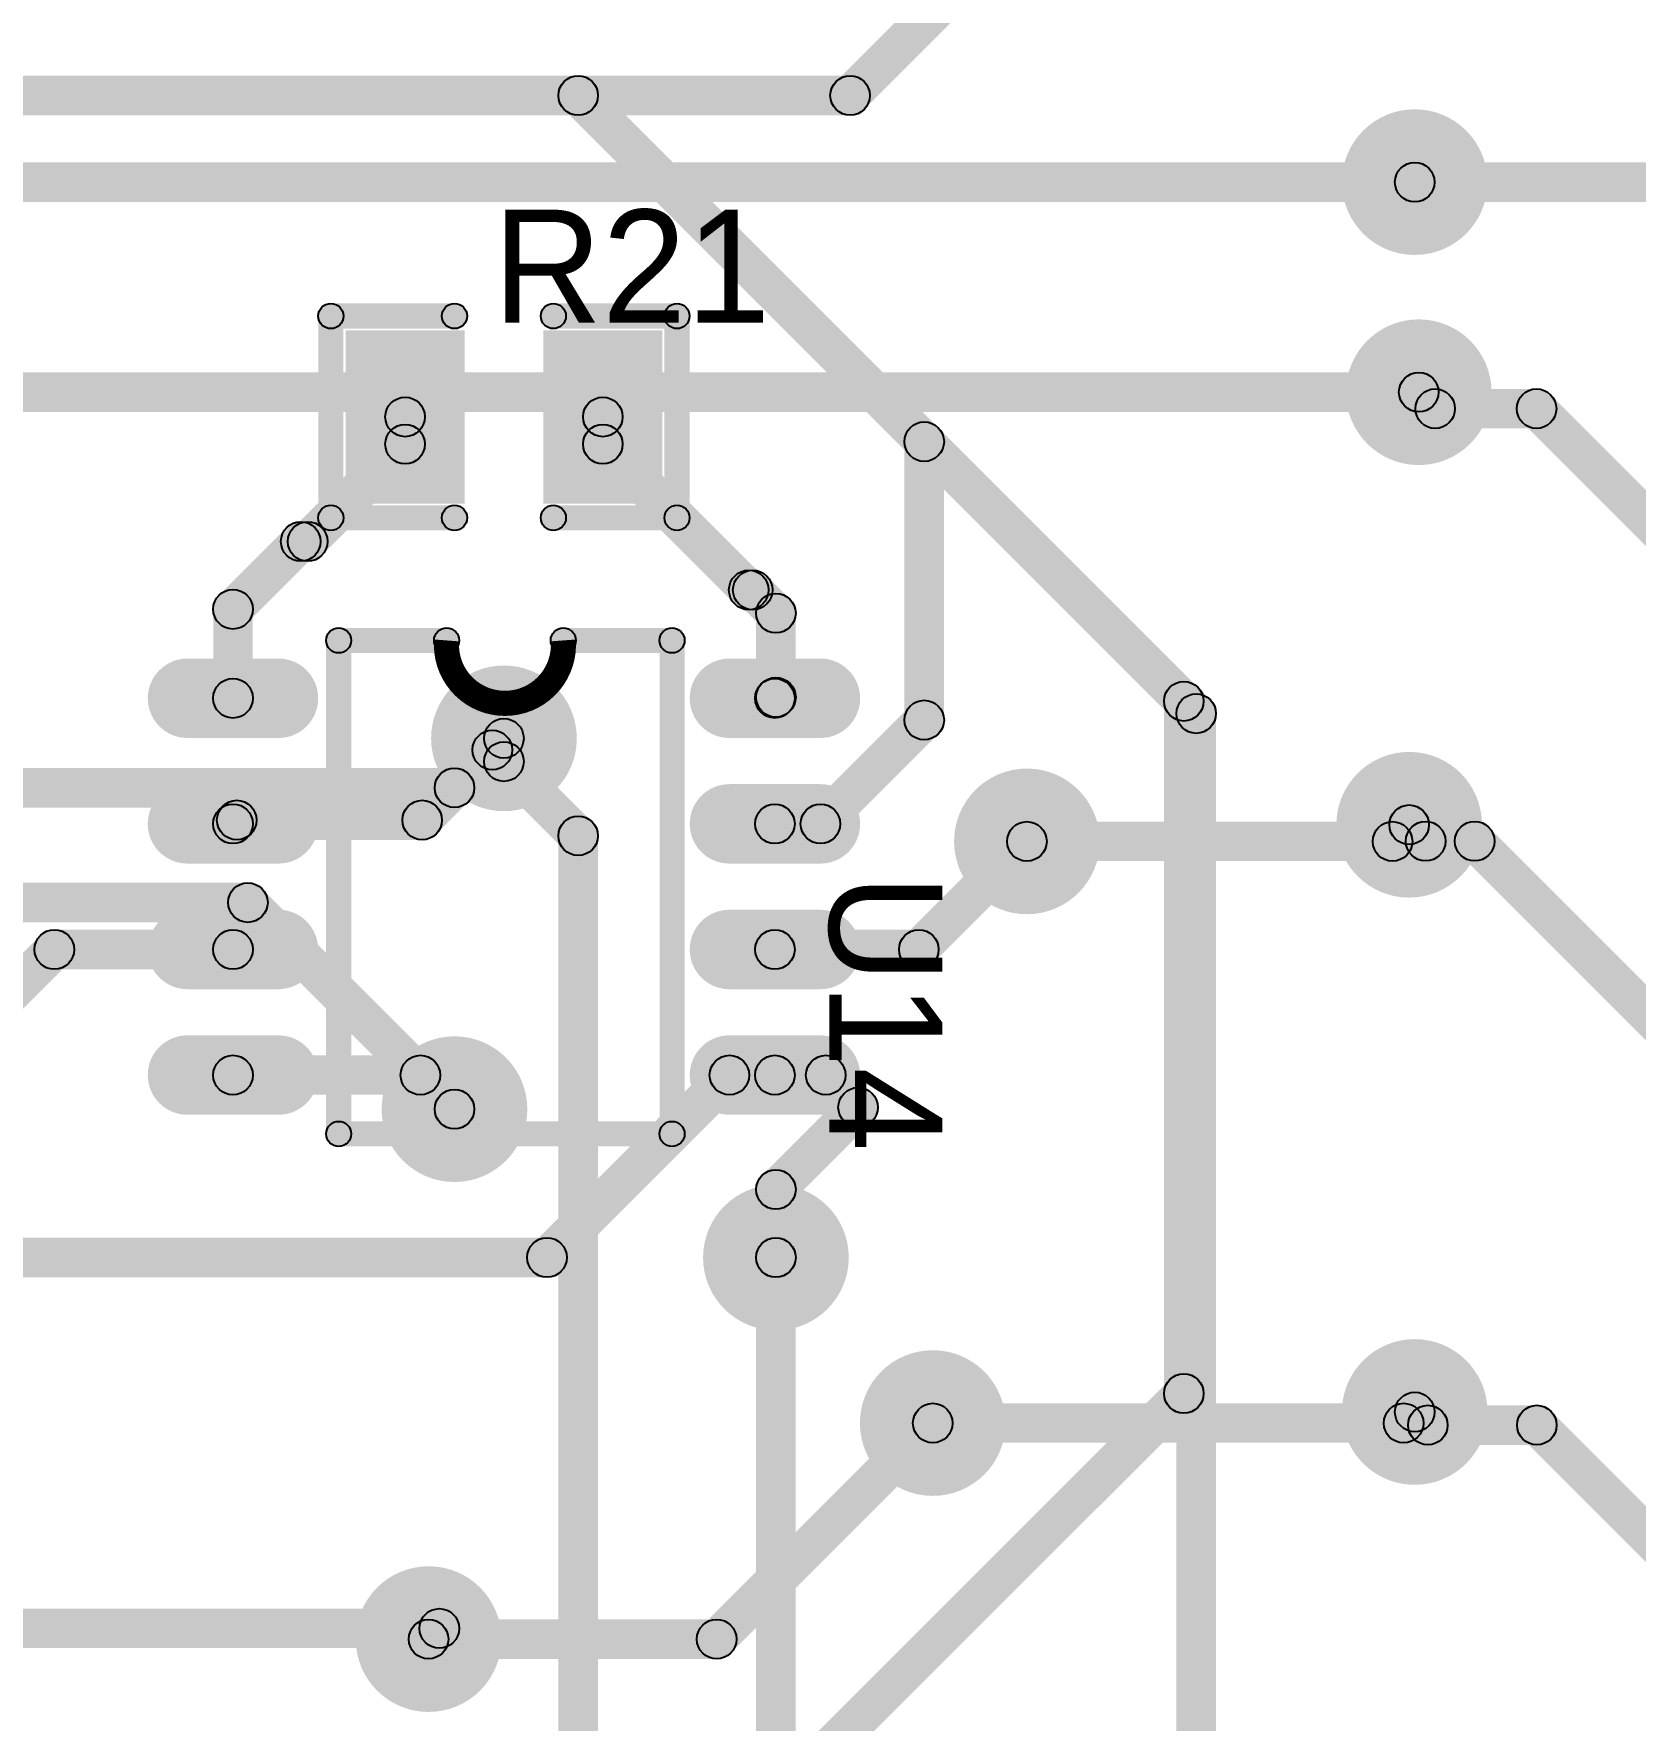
# Model space of a CAD drawing. Header units: millimetres. Extents: x 1.24 to 8.03, y 2.12 to 7.05.
# Drawn here: x 3.327 to 3.964, y 4.393 to 5.064 of the extents above; entities that cross this region are included whole.
import ezdxf

# ---------------------------------------------------------------- set-up
doc = ezdxf.new("R2010")
doc.units = ezdxf.units.MM
doc.header["$MEASUREMENT"] = 0
for name, color, linetype in [('BottomLayer', 5, 'Continuous'), ('BottomSolder', 6, 'Continuous'), ('TopLayer', 1, 'Continuous'), ('TopOverlay', 2, 'Continuous'), ('TopPaste', 8, 'Continuous'), ('TopSolder', 216, 'Continuous'), ('ViaHoleLayer', 16, 'Continuous')]:
    doc.layers.add(name, color=color, linetype=linetype)

# ---------------------------------------------------------------- blocks, each defined once
blk = doc.blocks.new('SOIC_8_L5_0_W4_0_P1_27_LS6_0_BL_12')
at = {"layer": 'TopLayer'}
h = blk.add_hatch(color=1, dxfattribs=at)
edge = h.paths.add_edge_path()
edge.add_arc((-0.075, 0.125984), 0.011811, 0, 180)
edge.add_line((-0.086811, 0.125984), (-0.086811, 0.089763))
edge.add_arc((-0.075, 0.089763), 0.011811, 180, 360)
edge.add_line((-0.063189, 0.089763), (-0.063189, 0.125984))
h = blk.add_hatch(color=1, dxfattribs=at)
edge = h.paths.add_edge_path()
edge.add_arc((-0.025, 0.125984), 0.011811, 0, 180)
edge.add_line((-0.036811, 0.125984), (-0.036811, 0.089763))
edge.add_arc((-0.025, 0.089763), 0.011811, 180, 360)
edge.add_line((-0.013189, 0.089763), (-0.013189, 0.125984))
h = blk.add_hatch(color=1, dxfattribs=at)
edge = h.paths.add_edge_path()
edge.add_arc((0.025, 0.125984), 0.011811, 0, 180)
edge.add_line((0.013189, 0.125984), (0.013189, 0.089763))
edge.add_arc((0.025, 0.089763), 0.011811, 180, 360)
edge.add_line((0.036811, 0.089763), (0.036811, 0.125984))
h = blk.add_hatch(color=1, dxfattribs=at)
edge = h.paths.add_edge_path()
edge.add_arc((0.075, 0.125984), 0.011811, 0, 180)
edge.add_line((0.063189, 0.125984), (0.063189, 0.089763))
edge.add_arc((0.075, 0.089763), 0.011811, 180, 360)
edge.add_line((0.086811, 0.089763), (0.086811, 0.125984))
h = blk.add_hatch(color=1, dxfattribs=at)
edge = h.paths.add_edge_path()
edge.add_arc((-0.075, -0.089763), 0.011811, 0, 180)
edge.add_line((-0.086811, -0.089763), (-0.086811, -0.125984))
edge.add_arc((-0.075, -0.125984), 0.011811, 180, 360)
edge.add_line((-0.063189, -0.125984), (-0.063189, -0.089763))
h = blk.add_hatch(color=1, dxfattribs=at)
edge = h.paths.add_edge_path()
edge.add_arc((-0.025, -0.089763), 0.011811, 0, 180)
edge.add_line((-0.036811, -0.089763), (-0.036811, -0.125984))
edge.add_arc((-0.025, -0.125984), 0.011811, 180, 360)
edge.add_line((-0.013189, -0.125984), (-0.013189, -0.089763))
h = blk.add_hatch(color=1, dxfattribs=at)
edge = h.paths.add_edge_path()
edge.add_arc((0.025, -0.089763), 0.011811, 0, 180)
edge.add_line((0.013189, -0.089763), (0.013189, -0.125984))
edge.add_arc((0.025, -0.125984), 0.011811, 180, 360)
edge.add_line((0.036811, -0.125984), (0.036811, -0.089763))
h = blk.add_hatch(color=1, dxfattribs=at)
edge = h.paths.add_edge_path()
edge.add_arc((0.075, -0.089763), 0.011811, 0, 180)
edge.add_line((0.063189, -0.089763), (0.063189, -0.125984))
edge.add_arc((0.075, -0.125984), 0.011811, 180, 360)
edge.add_line((0.086811, -0.125984), (0.086811, -0.089763))
at = {"layer": 'TopOverlay'}
h = blk.add_hatch(color=2, dxfattribs=at)
edge = h.paths.add_edge_path()
edge.add_arc((-0.098031, 0.066929), 0.005, 0, 360)
h = blk.add_hatch(color=2, dxfattribs=at)
edge = h.paths.add_edge_path()
edge.add_arc((-0.098031, 0.066929), 0.005, 0, 360)
for points in [[(0.098425, 0.071929), (0.098425, 0.061929), (-0.098031, 0.061929), (-0.098031, 0.071929)], [(-0.093031, 0.023622), (-0.103031, 0.023622), (-0.103031, 0.066929), (-0.093031, 0.066929)], [(0.103425, -0.065797), (0.093425, -0.065797), (0.093425, 0.066929), (0.103425, 0.066929)], [(-0.093031, -0.065797), (-0.103031, -0.065797), (-0.103031, -0.022835), (-0.093031, -0.022835)], [(0.098425, -0.060797), (0.098425, -0.070797), (-0.098031, -0.070797), (-0.098031, -0.060797)]]:
    blk.add_hatch(color=2, dxfattribs=at).paths.add_polyline_path(points)
h = blk.add_hatch(color=2, dxfattribs=at)
edge = h.paths.add_edge_path()
edge.add_arc((0.098425, 0.066929), 0.005, 0, 360)
h = blk.add_hatch(color=2, dxfattribs=at)
edge = h.paths.add_edge_path()
edge.add_arc((0.098425, 0.066929), 0.005, 0, 360)
h = blk.add_hatch(color=2, dxfattribs=at)
edge = h.paths.add_edge_path()
edge.add_arc((-0.098031, 0.023622), 0.005, 0, 360)
h = blk.add_hatch(color=2, dxfattribs=at)
edge = h.paths.add_edge_path()
edge.add_arc((-0.098031, 0.023622), 0.005, 0, 360)
h = blk.add_hatch(color=2, dxfattribs=at)
edge = h.paths.add_edge_path()
edge.add_arc((-0.098031, -0.022835), 0.005, 0, 360)
h = blk.add_hatch(color=2, dxfattribs=at)
edge = h.paths.add_edge_path()
edge.add_arc((-0.098031, -0.022835), 0.005, 0, 360)
h = blk.add_hatch(color=2, dxfattribs=at)
edge = h.paths.add_edge_path()
edge.add_arc((-0.098031, -0.065797), 0.005, 0, 360)
h = blk.add_hatch(color=2, dxfattribs=at)
edge = h.paths.add_edge_path()
edge.add_arc((-0.098031, -0.065797), 0.005, 0, 360)
h = blk.add_hatch(color=2, dxfattribs=at)
edge = h.paths.add_edge_path()
edge.add_arc((0.098425, -0.065797), 0.005, 0, 360)
h = blk.add_hatch(color=2, dxfattribs=at)
edge = h.paths.add_edge_path()
edge.add_arc((0.098425, -0.065797), 0.005, 0, 360)
at = {"layer": 'TopPaste'}
h = blk.add_hatch(color=8, dxfattribs=at)
edge = h.paths.add_edge_path()
edge.add_arc((-0.075, 0.125984), 0.011811, 0, 180)
edge.add_line((-0.086811, 0.125984), (-0.086811, 0.089763))
edge.add_arc((-0.075, 0.089763), 0.011811, 180, 360)
edge.add_line((-0.063189, 0.089763), (-0.063189, 0.125984))
h = blk.add_hatch(color=8, dxfattribs=at)
edge = h.paths.add_edge_path()
edge.add_arc((-0.025, 0.125984), 0.011811, 0, 180)
edge.add_line((-0.036811, 0.125984), (-0.036811, 0.089763))
edge.add_arc((-0.025, 0.089763), 0.011811, 180, 360)
edge.add_line((-0.013189, 0.089763), (-0.013189, 0.125984))
h = blk.add_hatch(color=8, dxfattribs=at)
edge = h.paths.add_edge_path()
edge.add_arc((0.025, 0.125984), 0.011811, 0, 180)
edge.add_line((0.013189, 0.125984), (0.013189, 0.089763))
edge.add_arc((0.025, 0.089763), 0.011811, 180, 360)
edge.add_line((0.036811, 0.089763), (0.036811, 0.125984))
h = blk.add_hatch(color=8, dxfattribs=at)
edge = h.paths.add_edge_path()
edge.add_arc((0.075, 0.125984), 0.011811, 0, 180)
edge.add_line((0.063189, 0.125984), (0.063189, 0.089763))
edge.add_arc((0.075, 0.089763), 0.011811, 180, 360)
edge.add_line((0.086811, 0.089763), (0.086811, 0.125984))
h = blk.add_hatch(color=8, dxfattribs=at)
edge = h.paths.add_edge_path()
edge.add_arc((-0.075, -0.089763), 0.011811, 0, 180)
edge.add_line((-0.086811, -0.089763), (-0.086811, -0.125984))
edge.add_arc((-0.075, -0.125984), 0.011811, 180, 360)
edge.add_line((-0.063189, -0.125984), (-0.063189, -0.089763))
h = blk.add_hatch(color=8, dxfattribs=at)
edge = h.paths.add_edge_path()
edge.add_arc((-0.025, -0.089763), 0.011811, 0, 180)
edge.add_line((-0.036811, -0.089763), (-0.036811, -0.125984))
edge.add_arc((-0.025, -0.125984), 0.011811, 180, 360)
edge.add_line((-0.013189, -0.125984), (-0.013189, -0.089763))
h = blk.add_hatch(color=8, dxfattribs=at)
edge = h.paths.add_edge_path()
edge.add_arc((0.025, -0.089763), 0.011811, 0, 180)
edge.add_line((0.013189, -0.089763), (0.013189, -0.125984))
edge.add_arc((0.025, -0.125984), 0.011811, 180, 360)
edge.add_line((0.036811, -0.125984), (0.036811, -0.089763))
h = blk.add_hatch(color=8, dxfattribs=at)
edge = h.paths.add_edge_path()
edge.add_arc((0.075, -0.089763), 0.011811, 0, 180)
edge.add_line((0.063189, -0.089763), (0.063189, -0.125984))
edge.add_arc((0.075, -0.125984), 0.011811, 180, 360)
edge.add_line((0.086811, -0.125984), (0.086811, -0.089763))
at = {"layer": 'TopSolder'}
h = blk.add_hatch(color=216, dxfattribs=at)
edge = h.paths.add_edge_path()
edge.add_arc((-0.075, 0.125984), 0.015811, 0, 180)
edge.add_line((-0.090811, 0.125984), (-0.090811, 0.089763))
edge.add_arc((-0.075, 0.089763), 0.015811, 180, 360)
edge.add_line((-0.059189, 0.089763), (-0.059189, 0.125984))
h = blk.add_hatch(color=216, dxfattribs=at)
edge = h.paths.add_edge_path()
edge.add_arc((-0.025, 0.125984), 0.015811, 0, 180)
edge.add_line((-0.040811, 0.125984), (-0.040811, 0.089763))
edge.add_arc((-0.025, 0.089763), 0.015811, 180, 360)
edge.add_line((-0.009189, 0.089763), (-0.009189, 0.125984))
h = blk.add_hatch(color=216, dxfattribs=at)
edge = h.paths.add_edge_path()
edge.add_arc((0.025, 0.125984), 0.015811, 0, 180)
edge.add_line((0.009189, 0.125984), (0.009189, 0.089763))
edge.add_arc((0.025, 0.089763), 0.015811, 180, 360)
edge.add_line((0.040811, 0.089763), (0.040811, 0.125984))
h = blk.add_hatch(color=216, dxfattribs=at)
edge = h.paths.add_edge_path()
edge.add_arc((0.075, 0.125984), 0.015811, 0, 180)
edge.add_line((0.059189, 0.125984), (0.059189, 0.089763))
edge.add_arc((0.075, 0.089763), 0.015811, 180, 360)
edge.add_line((0.090811, 0.089763), (0.090811, 0.125984))
h = blk.add_hatch(color=216, dxfattribs=at)
edge = h.paths.add_edge_path()
edge.add_arc((-0.075, -0.089763), 0.015811, 0, 180)
edge.add_line((-0.090811, -0.089763), (-0.090811, -0.125984))
edge.add_arc((-0.075, -0.125984), 0.015811, 180, 360)
edge.add_line((-0.059189, -0.125984), (-0.059189, -0.089763))
h = blk.add_hatch(color=216, dxfattribs=at)
edge = h.paths.add_edge_path()
edge.add_arc((-0.025, -0.089763), 0.015811, 0, 180)
edge.add_line((-0.040811, -0.089763), (-0.040811, -0.125984))
edge.add_arc((-0.025, -0.125984), 0.015811, 180, 360)
edge.add_line((-0.009189, -0.125984), (-0.009189, -0.089763))
h = blk.add_hatch(color=216, dxfattribs=at)
edge = h.paths.add_edge_path()
edge.add_arc((0.025, -0.089763), 0.015811, 0, 180)
edge.add_line((0.009189, -0.089763), (0.009189, -0.125984))
edge.add_arc((0.025, -0.125984), 0.015811, 180, 360)
edge.add_line((0.040811, -0.125984), (0.040811, -0.089763))
h = blk.add_hatch(color=216, dxfattribs=at)
edge = h.paths.add_edge_path()
edge.add_arc((0.075, -0.089763), 0.015811, 0, 180)
edge.add_line((0.059189, -0.089763), (0.059189, -0.125984))
edge.add_arc((0.075, -0.125984), 0.015811, 180, 360)
edge.add_line((0.090811, -0.125984), (0.090811, -0.089763))
at = {"layer": 'TopOverlay', "const_width": 0.01}
blk.add_lwpolyline([(-0.098031, 0.023622, -1.0785851), (-0.098031, -0.022835)], format="xyb", dxfattribs=at)
at = {"layer": 'TopOverlay'}
for centre in [(-0.098031, 0.066929), (-0.098031, 0.066929), (0.098425, 0.066929), (0.098425, 0.066929), (-0.098031, 0.023622), (-0.098031, 0.023622), (-0.098031, -0.022835), (-0.098031, -0.022835), (-0.098031, -0.065797), (-0.098031, -0.065797), (0.098425, -0.065797), (0.098425, -0.065797)]:
    blk.add_circle(centre, 0.005, dxfattribs=at)
blk = doc.blocks.new('R0805_68')
at = {"layer": 'TopLayer'}
for points in [[(-0.05906, 0.03051), (-0.01969, 0.03051), (-0.01969, -0.03051), (-0.05906, -0.03051)], [(0.01969, 0.03051), (0.05906, 0.03051), (0.05906, -0.03051), (0.01969, -0.03051)]]:
    blk.add_hatch(color=1, dxfattribs=at).paths.add_polyline_path(points)
at = {"layer": 'TopOverlay'}
h = blk.add_hatch(color=2, dxfattribs=at)
edge = h.paths.add_edge_path()
edge.add_arc((-0.0689, 0.04016), 0.005, 0, 360)
h = blk.add_hatch(color=2, dxfattribs=at)
edge = h.paths.add_edge_path()
edge.add_arc((-0.0689, 0.04016), 0.005, 0, 360)
for points in [[(-0.0689, 0.03516), (-0.0689, 0.04516), (-0.01969, 0.04516), (-0.01969, 0.03516)], [(0.01969, 0.03516), (0.01969, 0.04516), (0.0689, 0.04516), (0.0689, 0.03516)], [(-0.0739, 0.04016), (-0.0639, 0.04016), (-0.0639, -0.04016), (-0.0739, -0.04016)], [(0.0739, -0.04016), (0.0639, -0.04016), (0.0639, 0.04016), (0.0739, 0.04016)], [(-0.0689, -0.04516), (-0.0689, -0.03516), (-0.01969, -0.03516), (-0.01969, -0.04516)], [(0.01969, -0.04516), (0.01969, -0.03516), (0.0689, -0.03516), (0.0689, -0.04516)]]:
    blk.add_hatch(color=2, dxfattribs=at).paths.add_polyline_path(points)
h = blk.add_hatch(color=2, dxfattribs=at)
edge = h.paths.add_edge_path()
edge.add_arc((-0.01969, 0.04016), 0.005, 0, 360)
h = blk.add_hatch(color=2, dxfattribs=at)
edge = h.paths.add_edge_path()
edge.add_arc((0.01969, 0.04016), 0.005, 0, 360)
h = blk.add_hatch(color=2, dxfattribs=at)
edge = h.paths.add_edge_path()
edge.add_arc((0.0689, 0.04016), 0.005, 0, 360)
h = blk.add_hatch(color=2, dxfattribs=at)
edge = h.paths.add_edge_path()
edge.add_arc((0.0689, 0.04016), 0.005, 0, 360)
h = blk.add_hatch(color=2, dxfattribs=at)
edge = h.paths.add_edge_path()
edge.add_arc((-0.0689, -0.04016), 0.005, 0, 360)
h = blk.add_hatch(color=2, dxfattribs=at)
edge = h.paths.add_edge_path()
edge.add_arc((-0.0689, -0.04016), 0.005, 0, 360)
h = blk.add_hatch(color=2, dxfattribs=at)
edge = h.paths.add_edge_path()
edge.add_arc((-0.01969, -0.04016), 0.005, 0, 360)
h = blk.add_hatch(color=2, dxfattribs=at)
edge = h.paths.add_edge_path()
edge.add_arc((0.01969, -0.04016), 0.005, 0, 360)
h = blk.add_hatch(color=2, dxfattribs=at)
edge = h.paths.add_edge_path()
edge.add_arc((0.0689, -0.04016), 0.005, 0, 360)
h = blk.add_hatch(color=2, dxfattribs=at)
edge = h.paths.add_edge_path()
edge.add_arc((0.0689, -0.04016), 0.005, 0, 360)
at = {"layer": 'TopPaste'}
for points in [[(-0.05906, 0.03051), (-0.01969, 0.03051), (-0.01969, -0.03051), (-0.05906, -0.03051)], [(0.01969, 0.03051), (0.05906, 0.03051), (0.05906, -0.03051), (0.01969, -0.03051)]]:
    blk.add_hatch(color=8, dxfattribs=at).paths.add_polyline_path(points)
at = {"layer": 'TopSolder'}
for points in [[(-0.06305, 0.03451), (-0.01569, 0.03451), (-0.01569, -0.03451), (-0.06305, -0.03451)], [(0.01569, 0.03451), (0.06305, 0.03451), (0.06305, -0.03451), (0.01569, -0.03451)]]:
    blk.add_hatch(color=216, dxfattribs=at).paths.add_polyline_path(points)
at = {"layer": 'TopOverlay'}
for centre in [(-0.0689, 0.04016), (-0.0689, 0.04016), (-0.01969, 0.04016), (0.01969, 0.04016), (0.0689, 0.04016), (0.0689, 0.04016), (-0.0689, -0.04016), (-0.0689, -0.04016), (-0.01969, -0.04016), (0.01969, -0.04016), (0.0689, -0.04016), (0.0689, -0.04016)]:
    blk.add_circle(centre, 0.005, dxfattribs=at)

msp = doc.modelspace()

# ---------------------------------------------------------------- hatches: boundary and pattern name
at = {"layer": 'BottomLayer'}
h = msp.add_hatch(color=5, dxfattribs=at)
edge = h.paths.add_edge_path()
edge.add_arc((3.87635, 5.0049), 0.025, 0, 360)
for points in [[(2.8297, 4.99702), (2.8297, 5.01277), (3.87635, 5.01277), (3.87635, 4.99702)], [(3.23819, 4.91339), (3.23819, 4.92913), (3.87795, 4.92913), (3.87795, 4.91339)], [(3.51471, 4.77326), (3.50358, 4.7844), (3.50821, 4.78903), (3.51935, 4.7779)], [(3.49966, 4.75821), (3.48853, 4.76935), (3.50358, 4.7844), (3.51471, 4.77326)], [(3.52165, 4.7742), (3.50591, 4.7742), (3.50591, 4.78346), (3.52165, 4.78346)], [(3.50821, 4.76863), (3.51935, 4.77976), (3.54887, 4.75024), (3.53774, 4.7391)], [(3.00197, 4.75591), (3.00197, 4.77165), (3.49409, 4.77165), (3.49409, 4.75591)], [(3.8731, 4.73688), (3.86196, 4.74801), (3.86858, 4.75463), (3.87971, 4.74349)], [(3.72197, 4.73457), (3.72197, 4.75032), (3.86753, 4.75032), (3.86753, 4.73457)], [(3.55118, 4.17323), (3.53543, 4.17323), (3.53543, 4.74467), (3.55118, 4.74467)], [(2.55272, 4.7102), (2.55272, 4.72594), (3.41185, 4.72594), (3.41185, 4.7102)], [(3.40628, 4.7125), (3.41742, 4.72364), (3.49966, 4.64139), (3.48853, 4.63026)], [(3.62992, 4.1437), (3.61417, 4.1437), (3.61417, 4.57677), (3.62992, 4.57677)], [(3.68448, 4.503), (3.68448, 4.51874), (3.87194, 4.51874), (3.87194, 4.503)], [(3.87751, 4.5053), (3.86637, 4.51644), (3.87078, 4.52085), (3.88192, 4.50971)], [(3.24746, 4.42126), (3.24746, 4.43701), (3.48806, 4.43701), (3.48806, 4.42126)], [(3.48935, 4.41929), (3.47821, 4.43042), (3.48249, 4.4347), (3.49362, 4.42357)]]:
    msp.add_hatch(color=5, dxfattribs=at).paths.add_polyline_path(points)
h = msp.add_hatch(color=5, dxfattribs=at)
edge = h.paths.add_edge_path()
edge.add_arc((3.87635, 5.0049), 0.00787, 0, 360)
h = msp.add_hatch(color=5, dxfattribs=at)
edge = h.paths.add_edge_path()
edge.add_arc((3.87795, 4.92126), 0.025, 0, 360)
h = msp.add_hatch(color=5, dxfattribs=at)
edge = h.paths.add_edge_path()
edge.add_arc((3.87795, 4.92126), 0.00787, 0, 360)
h = msp.add_hatch(color=5, dxfattribs=at)
edge = h.paths.add_edge_path()
edge.add_arc((3.51378, 4.78346), 0.025, 0, 360)
h = msp.add_hatch(color=5, dxfattribs=at)
edge = h.paths.add_edge_path()
edge.add_arc((3.51378, 4.78346), 0.00787, 0, 360)
h = msp.add_hatch(color=5, dxfattribs=at)
edge = h.paths.add_edge_path()
edge.add_arc((3.51378, 4.78346), 0.00787, 0, 360)
h = msp.add_hatch(color=5, dxfattribs=at)
edge = h.paths.add_edge_path()
edge.add_arc((3.50915, 4.77883), 0.00787, 0, 360)
h = msp.add_hatch(color=5, dxfattribs=at)
edge = h.paths.add_edge_path()
edge.add_arc((3.50915, 4.77883), 0.00787, 0, 360)
h = msp.add_hatch(color=5, dxfattribs=at)
edge = h.paths.add_edge_path()
edge.add_arc((3.51378, 4.7742), 0.00787, 0, 360)
h = msp.add_hatch(color=5, dxfattribs=at)
edge = h.paths.add_edge_path()
edge.add_arc((3.51378, 4.7742), 0.00787, 0, 360)
h = msp.add_hatch(color=5, dxfattribs=at)
edge = h.paths.add_edge_path()
edge.add_arc((3.87415, 4.74906), 0.025, 0, 360)
h = msp.add_hatch(color=5, dxfattribs=at)
edge = h.paths.add_edge_path()
edge.add_arc((3.49409, 4.76378), 0.00787, 0, 360)
h = msp.add_hatch(color=5, dxfattribs=at)
edge = h.paths.add_edge_path()
edge.add_arc((3.49409, 4.76378), 0.00787, 0, 360)
h = msp.add_hatch(color=5, dxfattribs=at)
edge = h.paths.add_edge_path()
edge.add_arc((3.72197, 4.74244), 0.025, 0, 360)
h = msp.add_hatch(color=5, dxfattribs=at)
edge = h.paths.add_edge_path()
edge.add_arc((3.87415, 4.74906), 0.00787, 0, 360)
h = msp.add_hatch(color=5, dxfattribs=at)
edge = h.paths.add_edge_path()
edge.add_arc((3.54331, 4.74467), 0.00787, 0, 360)
h = msp.add_hatch(color=5, dxfattribs=at)
edge = h.paths.add_edge_path()
edge.add_arc((3.54331, 4.74467), 0.00787, 0, 360)
h = msp.add_hatch(color=5, dxfattribs=at)
edge = h.paths.add_edge_path()
edge.add_arc((3.72197, 4.74244), 0.00787, 0, 360)
h = msp.add_hatch(color=5, dxfattribs=at)
edge = h.paths.add_edge_path()
edge.add_arc((3.86753, 4.74244), 0.00787, 0, 360)
h = msp.add_hatch(color=5, dxfattribs=at)
edge = h.paths.add_edge_path()
edge.add_arc((3.86753, 4.74244), 0.00787, 0, 360)
h = msp.add_hatch(color=5, dxfattribs=at)
edge = h.paths.add_edge_path()
edge.add_arc((3.41185, 4.71807), 0.00787, 0, 360)
h = msp.add_hatch(color=5, dxfattribs=at)
edge = h.paths.add_edge_path()
edge.add_arc((3.41185, 4.71807), 0.00787, 0, 360)
h = msp.add_hatch(color=5, dxfattribs=at)
edge = h.paths.add_edge_path()
edge.add_arc((3.49409, 4.63583), 0.025, 0, 360)
h = msp.add_hatch(color=5, dxfattribs=at)
edge = h.paths.add_edge_path()
edge.add_arc((3.49409, 4.63583), 0.00787, 0, 360)
h = msp.add_hatch(color=5, dxfattribs=at)
edge = h.paths.add_edge_path()
edge.add_arc((3.62205, 4.57677), 0.025, 0, 360)
h = msp.add_hatch(color=5, dxfattribs=at)
edge = h.paths.add_edge_path()
edge.add_arc((3.62205, 4.57677), 0.00787, 0, 360)
h = msp.add_hatch(color=5, dxfattribs=at)
edge = h.paths.add_edge_path()
edge.add_arc((3.87635, 4.51528), 0.025, 0, 360)
h = msp.add_hatch(color=5, dxfattribs=at)
edge = h.paths.add_edge_path()
edge.add_arc((3.68448, 4.51087), 0.025, 0, 360)
h = msp.add_hatch(color=5, dxfattribs=at)
edge = h.paths.add_edge_path()
edge.add_arc((3.68448, 4.51087), 0.00787, 0, 360)
h = msp.add_hatch(color=5, dxfattribs=at)
edge = h.paths.add_edge_path()
edge.add_arc((3.87194, 4.51087), 0.00787, 0, 360)
h = msp.add_hatch(color=5, dxfattribs=at)
edge = h.paths.add_edge_path()
edge.add_arc((3.87194, 4.51087), 0.00787, 0, 360)
h = msp.add_hatch(color=5, dxfattribs=at)
edge = h.paths.add_edge_path()
edge.add_arc((3.87635, 4.51528), 0.00787, 0, 360)
h = msp.add_hatch(color=5, dxfattribs=at)
edge = h.paths.add_edge_path()
edge.add_arc((3.48378, 4.42486), 0.025, 0, 360)
h = msp.add_hatch(color=5, dxfattribs=at)
edge = h.paths.add_edge_path()
edge.add_arc((3.48378, 4.42486), 0.00787, 0, 360)
h = msp.add_hatch(color=5, dxfattribs=at)
edge = h.paths.add_edge_path()
edge.add_arc((3.48806, 4.42913), 0.00787, 0, 360)
h = msp.add_hatch(color=5, dxfattribs=at)
edge = h.paths.add_edge_path()
edge.add_arc((3.48806, 4.42913), 0.00787, 0, 360)
at = {"layer": 'BottomSolder'}
h = msp.add_hatch(color=6, dxfattribs=at)
edge = h.paths.add_edge_path()
edge.add_arc((3.87635, 5.0049), 0.029, 0, 360)
h = msp.add_hatch(color=6, dxfattribs=at)
edge = h.paths.add_edge_path()
edge.add_arc((3.87795, 4.92126), 0.029, 0, 360)
h = msp.add_hatch(color=6, dxfattribs=at)
edge = h.paths.add_edge_path()
edge.add_arc((3.51378, 4.78346), 0.029, 0, 360)
h = msp.add_hatch(color=6, dxfattribs=at)
edge = h.paths.add_edge_path()
edge.add_arc((3.87415, 4.74906), 0.029, 0, 360)
h = msp.add_hatch(color=6, dxfattribs=at)
edge = h.paths.add_edge_path()
edge.add_arc((3.72197, 4.74244), 0.029, 0, 360)
h = msp.add_hatch(color=6, dxfattribs=at)
edge = h.paths.add_edge_path()
edge.add_arc((3.49409, 4.63583), 0.029, 0, 360)
h = msp.add_hatch(color=6, dxfattribs=at)
edge = h.paths.add_edge_path()
edge.add_arc((3.62205, 4.57677), 0.029, 0, 360)
h = msp.add_hatch(color=6, dxfattribs=at)
edge = h.paths.add_edge_path()
edge.add_arc((3.68448, 4.51087), 0.029, 0, 360)
h = msp.add_hatch(color=6, dxfattribs=at)
edge = h.paths.add_edge_path()
edge.add_arc((3.87635, 4.51528), 0.029, 0, 360)
h = msp.add_hatch(color=6, dxfattribs=at)
edge = h.paths.add_edge_path()
edge.add_arc((3.48378, 4.42486), 0.029, 0, 360)
at = {"layer": 'TopLayer'}
for points in [[(3.65714, 5.0338), (3.64601, 5.04494), (3.69522, 5.09415), (3.70636, 5.08301)], [(3.06102, 5.0315), (3.06102, 5.04724), (3.54331, 5.04724), (3.54331, 5.0315)], [(3.53774, 5.0338), (3.54887, 5.04494), (3.68667, 4.90714), (3.67553, 4.89601)], [(3.54331, 5.0315), (3.54331, 5.04724), (3.65157, 5.04724), (3.65157, 5.0315)], [(3.87635, 4.99702), (3.87635, 5.01277), (4.02362, 5.01277), (4.02362, 4.99702)], [(3.87239, 4.91569), (3.88352, 4.92683), (3.89007, 4.92027), (3.87894, 4.90914)], [(3.88451, 4.90683), (3.88451, 4.92258), (3.92486, 4.92258), (3.92486, 4.90683)], [(3.91929, 4.90914), (3.93043, 4.92027), (4.041, 4.8097), (4.02987, 4.79857)], [(3.48228, 4.90059), (3.46654, 4.90059), (3.46654, 4.91142), (3.48228, 4.91142)], [(3.56102, 4.90059), (3.54528, 4.90059), (3.54528, 4.91142), (3.56102, 4.91142)], [(3.4412, 4.85624), (3.43006, 4.86738), (3.46884, 4.90616), (3.47998, 4.89502)], [(3.54758, 4.89502), (3.55872, 4.90616), (3.61679, 4.84809), (3.60565, 4.83695)], [(3.68898, 4.79075), (3.67323, 4.79075), (3.67323, 4.90157), (3.68898, 4.90157)], [(3.67553, 4.89601), (3.68667, 4.90714), (3.79002, 4.8038), (3.77888, 4.79266)], [(3.43287, 4.85394), (3.43287, 4.86968), (3.43563, 4.86968), (3.43563, 4.85394)], [(3.41147, 4.82927), (3.40034, 4.84041), (3.42731, 4.86738), (3.43844, 4.85624)], [(3.60725, 4.83695), (3.61839, 4.84809), (3.62761, 4.83886), (3.61648, 4.82773)], [(3.61122, 4.83465), (3.61122, 4.85039), (3.61282, 4.85039), (3.61282, 4.83465)], [(3.41378, 4.79941), (3.39803, 4.79941), (3.39803, 4.83484), (3.41378, 4.83484)], [(3.62992, 4.7998), (3.61417, 4.7998), (3.61417, 4.83329), (3.62992, 4.83329)], [(3.62722, 4.79384), (3.61609, 4.80498), (3.61648, 4.80537), (3.62761, 4.79424)], [(3.77888, 4.79266), (3.79002, 4.8038), (3.79494, 4.79887), (3.7838, 4.78774)], [(3.64533, 4.74384), (3.6342, 4.75498), (3.67553, 4.79632), (3.68667, 4.78518)], [(3.79232, 4.52264), (3.77657, 4.52264), (3.77657, 4.79823), (3.79232, 4.79823)], [(3.4868, 4.74535), (3.47566, 4.75648), (3.50821, 4.78903), (3.51935, 4.7779)], [(3.79724, 4.24941), (3.7815, 4.24941), (3.7815, 4.79331), (3.79724, 4.79331)], [(3.52165, 4.7742), (3.50591, 4.7742), (3.50591, 4.78346), (3.52165, 4.78346)], [(3.41147, 4.74384), (3.40034, 4.75498), (3.40184, 4.75648), (3.41298, 4.74535)], [(3.40741, 4.74304), (3.40741, 4.75879), (3.48123, 4.75879), (3.48123, 4.74304)], [(3.62165, 4.74154), (3.62165, 4.75728), (3.63976, 4.75728), (3.63976, 4.74154)], [(3.86858, 4.74349), (3.87971, 4.75463), (3.88627, 4.74808), (3.87513, 4.73694)], [(3.6845, 4.69384), (3.67337, 4.70498), (3.7164, 4.74801), (3.72754, 4.73688)], [(3.8807, 4.73463), (3.8807, 4.75038), (3.90021, 4.75038), (3.90021, 4.73463)], [(3.89464, 4.73694), (3.90578, 4.74808), (4.041, 4.61285), (4.02987, 4.60172)], [(3.3348, 4.69154), (3.3348, 4.70728), (3.40591, 4.70728), (3.40591, 4.69154)], [(3.62165, 4.69154), (3.62165, 4.70728), (3.67893, 4.70728), (3.67893, 4.69154)], [(3.27328, 4.62676), (3.26215, 4.63789), (3.32924, 4.70498), (3.34037, 4.69384)], [(3.40591, 4.64154), (3.40591, 4.65728), (3.48051, 4.65728), (3.48051, 4.64154)], [(3.47494, 4.64384), (3.48608, 4.65498), (3.49966, 4.64139), (3.48853, 4.63026)], [(3.53647, 4.5712), (3.52534, 4.58234), (3.59798, 4.65498), (3.60911, 4.64384)], [(3.60354, 4.64154), (3.60354, 4.65728), (3.62165, 4.65728), (3.62165, 4.64154)], [(3.62165, 4.64154), (3.62165, 4.65728), (3.64189, 4.65728), (3.64189, 4.64154)], [(3.63633, 4.64384), (3.64746, 4.65498), (3.66032, 4.64212), (3.64918, 4.63099)], [(3.62762, 4.59829), (3.61648, 4.60942), (3.64918, 4.64212), (3.66032, 4.63099)], [(3.20866, 4.5689), (3.20866, 4.58465), (3.53091, 4.58465), (3.53091, 4.5689)], [(3.62761, 4.35467), (3.61648, 4.3658), (3.77888, 4.52821), (3.79002, 4.51707)], [(3.87078, 4.50971), (3.88192, 4.52085), (3.88713, 4.51563), (3.876, 4.5045)], [(3.60403, 4.41929), (3.59289, 4.43042), (3.67891, 4.51644), (3.69004, 4.5053)], [(3.88157, 4.50219), (3.88157, 4.51794), (3.92497, 4.51794), (3.92497, 4.50219)], [(3.91941, 4.5045), (3.93054, 4.51563), (4.01836, 4.42781), (4.00723, 4.41668)], [(3.48378, 4.41698), (3.48378, 4.43273), (3.59846, 4.43273), (3.59846, 4.41698)]]:
    msp.add_hatch(color=1, dxfattribs=at).paths.add_polyline_path(points)
h = msp.add_hatch(color=1, dxfattribs=at)
edge = h.paths.add_edge_path()
edge.add_arc((3.54331, 5.03937), 0.00787, 0, 360)
h = msp.add_hatch(color=1, dxfattribs=at)
edge = h.paths.add_edge_path()
edge.add_arc((3.54331, 5.03937), 0.00787, 0, 360)
h = msp.add_hatch(color=1, dxfattribs=at)
edge = h.paths.add_edge_path()
edge.add_arc((3.54331, 5.03937), 0.00787, 0, 360)
h = msp.add_hatch(color=1, dxfattribs=at)
edge = h.paths.add_edge_path()
edge.add_arc((3.65157, 5.03937), 0.00787, 0, 360)
h = msp.add_hatch(color=1, dxfattribs=at)
edge = h.paths.add_edge_path()
edge.add_arc((3.65157, 5.03937), 0.00787, 0, 360)
h = msp.add_hatch(color=1, dxfattribs=at)
edge = h.paths.add_edge_path()
edge.add_arc((3.87635, 5.0049), 0.025, 0, 360)
h = msp.add_hatch(color=1, dxfattribs=at)
edge = h.paths.add_edge_path()
edge.add_arc((3.87635, 5.0049), 0.00787, 0, 360)
h = msp.add_hatch(color=1, dxfattribs=at)
edge = h.paths.add_edge_path()
edge.add_arc((3.87795, 4.92126), 0.025, 0, 360)
h = msp.add_hatch(color=1, dxfattribs=at)
edge = h.paths.add_edge_path()
edge.add_arc((3.87795, 4.92126), 0.00787, 0, 360)
h = msp.add_hatch(color=1, dxfattribs=at)
edge = h.paths.add_edge_path()
edge.add_arc((3.88451, 4.91471), 0.00787, 0, 360)
h = msp.add_hatch(color=1, dxfattribs=at)
edge = h.paths.add_edge_path()
edge.add_arc((3.88451, 4.91471), 0.00787, 0, 360)
h = msp.add_hatch(color=1, dxfattribs=at)
edge = h.paths.add_edge_path()
edge.add_arc((3.92486, 4.91471), 0.00787, 0, 360)
h = msp.add_hatch(color=1, dxfattribs=at)
edge = h.paths.add_edge_path()
edge.add_arc((3.92486, 4.91471), 0.00787, 0, 360)
h = msp.add_hatch(color=1, dxfattribs=at)
edge = h.paths.add_edge_path()
edge.add_arc((3.47441, 4.91142), 0.00787, 0, 360)
h = msp.add_hatch(color=1, dxfattribs=at)
edge = h.paths.add_edge_path()
edge.add_arc((3.55315, 4.91142), 0.00787, 0, 360)
h = msp.add_hatch(color=1, dxfattribs=at)
edge = h.paths.add_edge_path()
edge.add_arc((3.47441, 4.90059), 0.00787, 0, 360)
h = msp.add_hatch(color=1, dxfattribs=at)
edge = h.paths.add_edge_path()
edge.add_arc((3.47441, 4.90059), 0.00787, 0, 360)
h = msp.add_hatch(color=1, dxfattribs=at)
edge = h.paths.add_edge_path()
edge.add_arc((3.55315, 4.90059), 0.00787, 0, 360)
h = msp.add_hatch(color=1, dxfattribs=at)
edge = h.paths.add_edge_path()
edge.add_arc((3.55315, 4.90059), 0.00787, 0, 360)
h = msp.add_hatch(color=1, dxfattribs=at)
edge = h.paths.add_edge_path()
edge.add_arc((3.6811, 4.90157), 0.00787, 0, 360)
h = msp.add_hatch(color=1, dxfattribs=at)
edge = h.paths.add_edge_path()
edge.add_arc((3.6811, 4.90157), 0.00787, 0, 360)
h = msp.add_hatch(color=1, dxfattribs=at)
edge = h.paths.add_edge_path()
edge.add_arc((3.6811, 4.90157), 0.00787, 0, 360)
h = msp.add_hatch(color=1, dxfattribs=at)
edge = h.paths.add_edge_path()
edge.add_arc((3.43287, 4.86181), 0.00787, 0, 360)
h = msp.add_hatch(color=1, dxfattribs=at)
edge = h.paths.add_edge_path()
edge.add_arc((3.43287, 4.86181), 0.00787, 0, 360)
h = msp.add_hatch(color=1, dxfattribs=at)
edge = h.paths.add_edge_path()
edge.add_arc((3.43563, 4.86181), 0.00787, 0, 360)
h = msp.add_hatch(color=1, dxfattribs=at)
edge = h.paths.add_edge_path()
edge.add_arc((3.43563, 4.86181), 0.00787, 0, 360)
h = msp.add_hatch(color=1, dxfattribs=at)
edge = h.paths.add_edge_path()
edge.add_arc((3.61122, 4.84252), 0.00787, 0, 360)
h = msp.add_hatch(color=1, dxfattribs=at)
edge = h.paths.add_edge_path()
edge.add_arc((3.61122, 4.84252), 0.00787, 0, 360)
h = msp.add_hatch(color=1, dxfattribs=at)
edge = h.paths.add_edge_path()
edge.add_arc((3.61282, 4.84252), 0.00787, 0, 360)
h = msp.add_hatch(color=1, dxfattribs=at)
edge = h.paths.add_edge_path()
edge.add_arc((3.61282, 4.84252), 0.00787, 0, 360)
h = msp.add_hatch(color=1, dxfattribs=at)
edge = h.paths.add_edge_path()
edge.add_arc((3.40591, 4.83484), 0.00787, 0, 360)
h = msp.add_hatch(color=1, dxfattribs=at)
edge = h.paths.add_edge_path()
edge.add_arc((3.40591, 4.83484), 0.00787, 0, 360)
h = msp.add_hatch(color=1, dxfattribs=at)
edge = h.paths.add_edge_path()
edge.add_arc((3.62205, 4.83329), 0.00787, 0, 360)
h = msp.add_hatch(color=1, dxfattribs=at)
edge = h.paths.add_edge_path()
edge.add_arc((3.62205, 4.83329), 0.00787, 0, 360)
h = msp.add_hatch(color=1, dxfattribs=at)
edge = h.paths.add_edge_path()
edge.add_arc((3.51378, 4.78346), 0.025, 0, 360)
h = msp.add_hatch(color=1, dxfattribs=at)
edge = h.paths.add_edge_path()
edge.add_arc((3.62205, 4.7998), 0.00787, 0, 360)
h = msp.add_hatch(color=1, dxfattribs=at)
edge = h.paths.add_edge_path()
edge.add_arc((3.62205, 4.7998), 0.00787, 0, 360)
h = msp.add_hatch(color=1, dxfattribs=at)
edge = h.paths.add_edge_path()
edge.add_arc((3.40591, 4.79941), 0.00787, 0, 360)
h = msp.add_hatch(color=1, dxfattribs=at)
edge = h.paths.add_edge_path()
edge.add_arc((3.62165, 4.79941), 0.00787, 0, 360)
h = msp.add_hatch(color=1, dxfattribs=at)
edge = h.paths.add_edge_path()
edge.add_arc((3.78445, 4.79823), 0.00787, 0, 360)
h = msp.add_hatch(color=1, dxfattribs=at)
edge = h.paths.add_edge_path()
edge.add_arc((3.78445, 4.79823), 0.00787, 0, 360)
h = msp.add_hatch(color=1, dxfattribs=at)
edge = h.paths.add_edge_path()
edge.add_arc((3.78445, 4.79823), 0.00787, 0, 360)
h = msp.add_hatch(color=1, dxfattribs=at)
edge = h.paths.add_edge_path()
edge.add_arc((3.78937, 4.79331), 0.00787, 0, 360)
h = msp.add_hatch(color=1, dxfattribs=at)
edge = h.paths.add_edge_path()
edge.add_arc((3.78937, 4.79331), 0.00787, 0, 360)
h = msp.add_hatch(color=1, dxfattribs=at)
edge = h.paths.add_edge_path()
edge.add_arc((3.6811, 4.79075), 0.00787, 0, 360)
h = msp.add_hatch(color=1, dxfattribs=at)
edge = h.paths.add_edge_path()
edge.add_arc((3.6811, 4.79075), 0.00787, 0, 360)
h = msp.add_hatch(color=1, dxfattribs=at)
edge = h.paths.add_edge_path()
edge.add_arc((3.51378, 4.78346), 0.00787, 0, 360)
h = msp.add_hatch(color=1, dxfattribs=at)
edge = h.paths.add_edge_path()
edge.add_arc((3.51378, 4.78346), 0.00787, 0, 360)
h = msp.add_hatch(color=1, dxfattribs=at)
edge = h.paths.add_edge_path()
edge.add_arc((3.51378, 4.7742), 0.00787, 0, 360)
h = msp.add_hatch(color=1, dxfattribs=at)
edge = h.paths.add_edge_path()
edge.add_arc((3.87415, 4.74906), 0.025, 0, 360)
h = msp.add_hatch(color=1, dxfattribs=at)
edge = h.paths.add_edge_path()
edge.add_arc((3.72197, 4.74244), 0.025, 0, 360)
h = msp.add_hatch(color=1, dxfattribs=at)
edge = h.paths.add_edge_path()
edge.add_arc((3.40591, 4.74941), 0.00787, 0, 360)
h = msp.add_hatch(color=1, dxfattribs=at)
edge = h.paths.add_edge_path()
edge.add_arc((3.40741, 4.75092), 0.00787, 0, 360)
h = msp.add_hatch(color=1, dxfattribs=at)
edge = h.paths.add_edge_path()
edge.add_arc((3.40741, 4.75092), 0.00787, 0, 360)
h = msp.add_hatch(color=1, dxfattribs=at)
edge = h.paths.add_edge_path()
edge.add_arc((3.48123, 4.75092), 0.00787, 0, 360)
h = msp.add_hatch(color=1, dxfattribs=at)
edge = h.paths.add_edge_path()
edge.add_arc((3.48123, 4.75092), 0.00787, 0, 360)
h = msp.add_hatch(color=1, dxfattribs=at)
edge = h.paths.add_edge_path()
edge.add_arc((3.62165, 4.74941), 0.00787, 0, 360)
h = msp.add_hatch(color=1, dxfattribs=at)
edge = h.paths.add_edge_path()
edge.add_arc((3.63976, 4.74941), 0.00787, 0, 360)
h = msp.add_hatch(color=1, dxfattribs=at)
edge = h.paths.add_edge_path()
edge.add_arc((3.63976, 4.74941), 0.00787, 0, 360)
h = msp.add_hatch(color=1, dxfattribs=at)
edge = h.paths.add_edge_path()
edge.add_arc((3.87415, 4.74906), 0.00787, 0, 360)
h = msp.add_hatch(color=1, dxfattribs=at)
edge = h.paths.add_edge_path()
edge.add_arc((3.72197, 4.74244), 0.00787, 0, 360)
h = msp.add_hatch(color=1, dxfattribs=at)
edge = h.paths.add_edge_path()
edge.add_arc((3.8807, 4.74251), 0.00787, 0, 360)
h = msp.add_hatch(color=1, dxfattribs=at)
edge = h.paths.add_edge_path()
edge.add_arc((3.8807, 4.74251), 0.00787, 0, 360)
h = msp.add_hatch(color=1, dxfattribs=at)
edge = h.paths.add_edge_path()
edge.add_arc((3.90021, 4.74251), 0.00787, 0, 360)
h = msp.add_hatch(color=1, dxfattribs=at)
edge = h.paths.add_edge_path()
edge.add_arc((3.90021, 4.74251), 0.00787, 0, 360)
h = msp.add_hatch(color=1, dxfattribs=at)
edge = h.paths.add_edge_path()
edge.add_arc((3.3348, 4.69941), 0.00787, 0, 360)
h = msp.add_hatch(color=1, dxfattribs=at)
edge = h.paths.add_edge_path()
edge.add_arc((3.3348, 4.69941), 0.00787, 0, 360)
h = msp.add_hatch(color=1, dxfattribs=at)
edge = h.paths.add_edge_path()
edge.add_arc((3.40591, 4.69941), 0.00787, 0, 360)
h = msp.add_hatch(color=1, dxfattribs=at)
edge = h.paths.add_edge_path()
edge.add_arc((3.62165, 4.69941), 0.00787, 0, 360)
h = msp.add_hatch(color=1, dxfattribs=at)
edge = h.paths.add_edge_path()
edge.add_arc((3.67893, 4.69941), 0.00787, 0, 360)
h = msp.add_hatch(color=1, dxfattribs=at)
edge = h.paths.add_edge_path()
edge.add_arc((3.67893, 4.69941), 0.00787, 0, 360)
h = msp.add_hatch(color=1, dxfattribs=at)
edge = h.paths.add_edge_path()
edge.add_arc((3.49409, 4.63583), 0.025, 0, 360)
h = msp.add_hatch(color=1, dxfattribs=at)
edge = h.paths.add_edge_path()
edge.add_arc((3.40591, 4.64941), 0.00787, 0, 360)
h = msp.add_hatch(color=1, dxfattribs=at)
edge = h.paths.add_edge_path()
edge.add_arc((3.48051, 4.64941), 0.00787, 0, 360)
h = msp.add_hatch(color=1, dxfattribs=at)
edge = h.paths.add_edge_path()
edge.add_arc((3.48051, 4.64941), 0.00787, 0, 360)
h = msp.add_hatch(color=1, dxfattribs=at)
edge = h.paths.add_edge_path()
edge.add_arc((3.60354, 4.64941), 0.00787, 0, 360)
h = msp.add_hatch(color=1, dxfattribs=at)
edge = h.paths.add_edge_path()
edge.add_arc((3.60354, 4.64941), 0.00787, 0, 360)
h = msp.add_hatch(color=1, dxfattribs=at)
edge = h.paths.add_edge_path()
edge.add_arc((3.62165, 4.64941), 0.00787, 0, 360)
h = msp.add_hatch(color=1, dxfattribs=at)
edge = h.paths.add_edge_path()
edge.add_arc((3.62165, 4.64941), 0.00787, 0, 360)
h = msp.add_hatch(color=1, dxfattribs=at)
edge = h.paths.add_edge_path()
edge.add_arc((3.64189, 4.64941), 0.00787, 0, 360)
h = msp.add_hatch(color=1, dxfattribs=at)
edge = h.paths.add_edge_path()
edge.add_arc((3.64189, 4.64941), 0.00787, 0, 360)
h = msp.add_hatch(color=1, dxfattribs=at)
edge = h.paths.add_edge_path()
edge.add_arc((3.49409, 4.63583), 0.00787, 0, 360)
h = msp.add_hatch(color=1, dxfattribs=at)
edge = h.paths.add_edge_path()
edge.add_arc((3.65475, 4.63656), 0.00787, 0, 360)
h = msp.add_hatch(color=1, dxfattribs=at)
edge = h.paths.add_edge_path()
edge.add_arc((3.65475, 4.63656), 0.00787, 0, 360)
h = msp.add_hatch(color=1, dxfattribs=at)
edge = h.paths.add_edge_path()
edge.add_arc((3.62205, 4.60385), 0.00787, 0, 360)
h = msp.add_hatch(color=1, dxfattribs=at)
edge = h.paths.add_edge_path()
edge.add_arc((3.62205, 4.57677), 0.025, 0, 360)
h = msp.add_hatch(color=1, dxfattribs=at)
edge = h.paths.add_edge_path()
edge.add_arc((3.53091, 4.57677), 0.00787, 0, 360)
h = msp.add_hatch(color=1, dxfattribs=at)
edge = h.paths.add_edge_path()
edge.add_arc((3.53091, 4.57677), 0.00787, 0, 360)
h = msp.add_hatch(color=1, dxfattribs=at)
edge = h.paths.add_edge_path()
edge.add_arc((3.87635, 4.51528), 0.025, 0, 360)
h = msp.add_hatch(color=1, dxfattribs=at)
edge = h.paths.add_edge_path()
edge.add_arc((3.68448, 4.51087), 0.025, 0, 360)
h = msp.add_hatch(color=1, dxfattribs=at)
edge = h.paths.add_edge_path()
edge.add_arc((3.78445, 4.52264), 0.00787, 0, 360)
h = msp.add_hatch(color=1, dxfattribs=at)
edge = h.paths.add_edge_path()
edge.add_arc((3.78445, 4.52264), 0.00787, 0, 360)
h = msp.add_hatch(color=1, dxfattribs=at)
edge = h.paths.add_edge_path()
edge.add_arc((3.68448, 4.51087), 0.00787, 0, 360)
h = msp.add_hatch(color=1, dxfattribs=at)
edge = h.paths.add_edge_path()
edge.add_arc((3.87635, 4.51528), 0.00787, 0, 360)
h = msp.add_hatch(color=1, dxfattribs=at)
edge = h.paths.add_edge_path()
edge.add_arc((3.88157, 4.51007), 0.00787, 0, 360)
h = msp.add_hatch(color=1, dxfattribs=at)
edge = h.paths.add_edge_path()
edge.add_arc((3.88157, 4.51007), 0.00787, 0, 360)
h = msp.add_hatch(color=1, dxfattribs=at)
edge = h.paths.add_edge_path()
edge.add_arc((3.92497, 4.51007), 0.00787, 0, 360)
h = msp.add_hatch(color=1, dxfattribs=at)
edge = h.paths.add_edge_path()
edge.add_arc((3.92497, 4.51007), 0.00787, 0, 360)
h = msp.add_hatch(color=1, dxfattribs=at)
edge = h.paths.add_edge_path()
edge.add_arc((3.48378, 4.42486), 0.025, 0, 360)
h = msp.add_hatch(color=1, dxfattribs=at)
edge = h.paths.add_edge_path()
edge.add_arc((3.48378, 4.42486), 0.00787, 0, 360)
h = msp.add_hatch(color=1, dxfattribs=at)
edge = h.paths.add_edge_path()
edge.add_arc((3.59846, 4.42486), 0.00787, 0, 360)
h = msp.add_hatch(color=1, dxfattribs=at)
edge = h.paths.add_edge_path()
edge.add_arc((3.59846, 4.42486), 0.00787, 0, 360)
at = {"layer": 'TopSolder'}
h = msp.add_hatch(color=216, dxfattribs=at)
edge = h.paths.add_edge_path()
edge.add_arc((3.87635, 5.0049), 0.029, 0, 360)
h = msp.add_hatch(color=216, dxfattribs=at)
edge = h.paths.add_edge_path()
edge.add_arc((3.87795, 4.92126), 0.029, 0, 360)
h = msp.add_hatch(color=216, dxfattribs=at)
edge = h.paths.add_edge_path()
edge.add_arc((3.51378, 4.78346), 0.029, 0, 360)
h = msp.add_hatch(color=216, dxfattribs=at)
edge = h.paths.add_edge_path()
edge.add_arc((3.87415, 4.74906), 0.029, 0, 360)
h = msp.add_hatch(color=216, dxfattribs=at)
edge = h.paths.add_edge_path()
edge.add_arc((3.72197, 4.74244), 0.029, 0, 360)
h = msp.add_hatch(color=216, dxfattribs=at)
edge = h.paths.add_edge_path()
edge.add_arc((3.49409, 4.63583), 0.029, 0, 360)
h = msp.add_hatch(color=216, dxfattribs=at)
edge = h.paths.add_edge_path()
edge.add_arc((3.62205, 4.57677), 0.029, 0, 360)
h = msp.add_hatch(color=216, dxfattribs=at)
edge = h.paths.add_edge_path()
edge.add_arc((3.68448, 4.51087), 0.029, 0, 360)
h = msp.add_hatch(color=216, dxfattribs=at)
edge = h.paths.add_edge_path()
edge.add_arc((3.87635, 4.51528), 0.029, 0, 360)
h = msp.add_hatch(color=216, dxfattribs=at)
edge = h.paths.add_edge_path()
edge.add_arc((3.48378, 4.42486), 0.029, 0, 360)
at = {"layer": 'ViaHoleLayer'}
h = msp.add_hatch(color=16, dxfattribs=at)
edge = h.paths.add_edge_path()
edge.add_arc((3.87635, 5.0049), 0.014, 0, 360)
h = msp.add_hatch(color=16, dxfattribs=at)
edge = h.paths.add_edge_path()
edge.add_arc((3.87795, 4.92126), 0.014, 0, 360)
h = msp.add_hatch(color=16, dxfattribs=at)
edge = h.paths.add_edge_path()
edge.add_arc((3.51378, 4.78346), 0.014, 0, 360)
h = msp.add_hatch(color=16, dxfattribs=at)
edge = h.paths.add_edge_path()
edge.add_arc((3.87415, 4.74906), 0.014, 0, 360)
h = msp.add_hatch(color=16, dxfattribs=at)
edge = h.paths.add_edge_path()
edge.add_arc((3.72197, 4.74244), 0.014, 0, 360)
h = msp.add_hatch(color=16, dxfattribs=at)
edge = h.paths.add_edge_path()
edge.add_arc((3.49409, 4.63583), 0.014, 0, 360)
h = msp.add_hatch(color=16, dxfattribs=at)
edge = h.paths.add_edge_path()
edge.add_arc((3.62205, 4.57677), 0.014, 0, 360)
h = msp.add_hatch(color=16, dxfattribs=at)
edge = h.paths.add_edge_path()
edge.add_arc((3.87635, 4.51528), 0.014, 0, 360)
h = msp.add_hatch(color=16, dxfattribs=at)
edge = h.paths.add_edge_path()
edge.add_arc((3.68448, 4.51087), 0.014, 0, 360)
h = msp.add_hatch(color=16, dxfattribs=at)
edge = h.paths.add_edge_path()
edge.add_arc((3.48378, 4.42486), 0.014, 0, 360)

# ---------------------------------------------------------------- linework, layer by layer
at = {"layer": 'BottomLayer'}
for centre in [(3.87635, 5.0049), (3.87795, 4.92126), (3.51378, 4.78346), (3.51378, 4.78346), (3.50915, 4.77883), (3.50915, 4.77883), (3.51378, 4.7742), (3.51378, 4.7742), (3.49409, 4.76378), (3.49409, 4.76378), (3.87415, 4.74906), (3.54331, 4.74467), (3.54331, 4.74467), (3.72197, 4.74244), (3.86753, 4.74244), (3.86753, 4.74244), (3.41185, 4.71807), (3.41185, 4.71807), (3.49409, 4.63583), (3.62205, 4.57677), (3.68448, 4.51087), (3.87194, 4.51087), (3.87194, 4.51087), (3.87635, 4.51528), (3.48378, 4.42486), (3.48806, 4.42913), (3.48806, 4.42913)]:
    msp.add_circle(centre, 0.00787, dxfattribs=at)
at = {"layer": 'TopLayer'}
for centre in [(3.54331, 5.03937), (3.54331, 5.03937), (3.54331, 5.03937), (3.65157, 5.03937), (3.65157, 5.03937), (3.87635, 5.0049), (3.87795, 4.92126), (3.88451, 4.91471), (3.88451, 4.91471), (3.92486, 4.91471), (3.92486, 4.91471), (3.47441, 4.91142), (3.55315, 4.91142), (3.47441, 4.90059), (3.47441, 4.90059), (3.55315, 4.90059), (3.55315, 4.90059), (3.6811, 4.90157), (3.6811, 4.90157), (3.6811, 4.90157), (3.43287, 4.86181), (3.43287, 4.86181), (3.43563, 4.86181), (3.43563, 4.86181), (3.61122, 4.84252), (3.61122, 4.84252), (3.61282, 4.84252), (3.61282, 4.84252), (3.40591, 4.83484), (3.40591, 4.83484), (3.62205, 4.83329), (3.62205, 4.83329), (3.62205, 4.7998), (3.62205, 4.7998), (3.40591, 4.79941), (3.62165, 4.79941), (3.78445, 4.79823), (3.78445, 4.79823), (3.78445, 4.79823), (3.78937, 4.79331), (3.78937, 4.79331), (3.6811, 4.79075), (3.6811, 4.79075), (3.51378, 4.78346), (3.51378, 4.78346), (3.51378, 4.7742), (3.40591, 4.74941), (3.40741, 4.75092), (3.40741, 4.75092), (3.48123, 4.75092), (3.48123, 4.75092), (3.62165, 4.74941), (3.63976, 4.74941), (3.63976, 4.74941), (3.87415, 4.74906), (3.72197, 4.74244), (3.8807, 4.74251), (3.8807, 4.74251), (3.90021, 4.74251), (3.90021, 4.74251), (3.3348, 4.69941), (3.3348, 4.69941), (3.40591, 4.69941), (3.62165, 4.69941), (3.67893, 4.69941), (3.67893, 4.69941), (3.40591, 4.64941), (3.48051, 4.64941), (3.48051, 4.64941), (3.60354, 4.64941), (3.60354, 4.64941), (3.62165, 4.64941), (3.62165, 4.64941), (3.64189, 4.64941), (3.64189, 4.64941), (3.49409, 4.63583), (3.65475, 4.63656), (3.65475, 4.63656), (3.62205, 4.60385), (3.53091, 4.57677), (3.53091, 4.57677), (3.78445, 4.52264), (3.78445, 4.52264), (3.68448, 4.51087), (3.87635, 4.51528), (3.88157, 4.51007), (3.88157, 4.51007), (3.92497, 4.51007), (3.92497, 4.51007), (3.48378, 4.42486), (3.59846, 4.42486), (3.59846, 4.42486)]:
    msp.add_circle(centre, 0.00787, dxfattribs=at)

# ---------------------------------------------------------------- block references
msp.add_blockref('R0805_68', (3.51378, 4.91142))
at = {"rotation": 270}
msp.add_blockref('SOIC_8_L5_0_W4_0_P1_27_LS6_0_BL_12', (3.51378, 4.72441), dxfattribs=at)

# ---------------------------------------------------------------- texts
at = {"layer": 'TopOverlay'}
msp.add_text('R21', height=0.045, dxfattribs=at).set_placement((3.50941, 4.94892))
msp.add_text('U14', height=0.045, rotation=270, dxfattribs=at).set_placement((3.64328, 4.72941))

doc.saveas('drawing.dxf')
